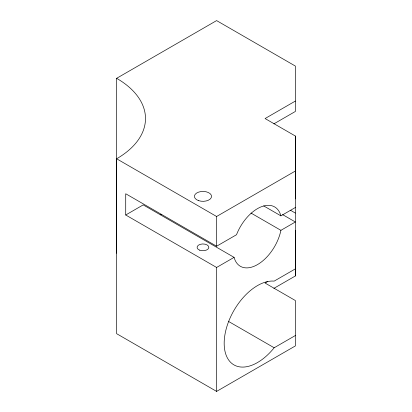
<?xml version="1.0" encoding="UTF-8"?>
<svg xmlns="http://www.w3.org/2000/svg" width="412" height="412" viewBox="0 0 412 412"><rect width="100%" height="100%" fill="white"/><g stroke="black" fill="none" stroke-linecap="round" stroke-linejoin="round"><path stroke-width="0.62" d="M116.632 253.226L116.632 78.316L216.604 20.6L295.368 66.075L295.368 111.456L273.887 123.863M273.887 288.364L295.368 275.963L295.368 230.581M295.368 198.914L295.368 136.037L265.076 118.548L295.368 101.058M295.368 207.504L280.912 215.847A34.273 19.786 -60 0 0 260.662 207.035A34.273 19.786 -60 0 0 236.514 234.732L216.604 246.227L125.717 193.753L125.717 214.992L143.206 204.893L234.093 257.366A34.273 19.786 -60 0 0 257.5 264.592A34.273 19.786 -60 0 0 280.912 230.334L295.368 221.986L282.601 214.616M116.632 78.321A98.54 56.892 0 0 1 116.632 158.775L216.604 216.491L295.368 171.016M125.717 214.992L216.604 267.46L234.093 257.366M267.831 281.463L265.076 283.049L295.368 300.544L295.368 345.926L216.604 391.4L116.632 333.684L116.632 158.775M295.368 268.876L274.165 281.118A47.128 27.207 -60 0 0 224.174 343.299A47.128 27.207 -60 0 0 274.165 347.764L295.368 335.523M290.414 210.228L295.368 213.086M263.732 205.933L280.912 215.847M250.985 213.055L280.912 230.334M228.722 321.53L274.165 347.764M295.368 136.037L295.368 275.963M216.604 216.491L216.604 246.227M216.604 267.46L216.604 391.4M161.458 214.456A34.273 19.786 -60 0 1 160.345 214.791M199.768 250.202A5.886 3.399 0 0 0 208.827 247.504A5.886 3.399 0 0 0 200.247 244.326A5.886 3.399 0 0 0 199.768 250.202M198.687 200.665A8.57 4.949 0 0 0 211.541 196.38A8.57 4.949 0 0 0 198.687 192.095A8.57 4.949 0 0 0 198.687 200.665"/></g></svg>
